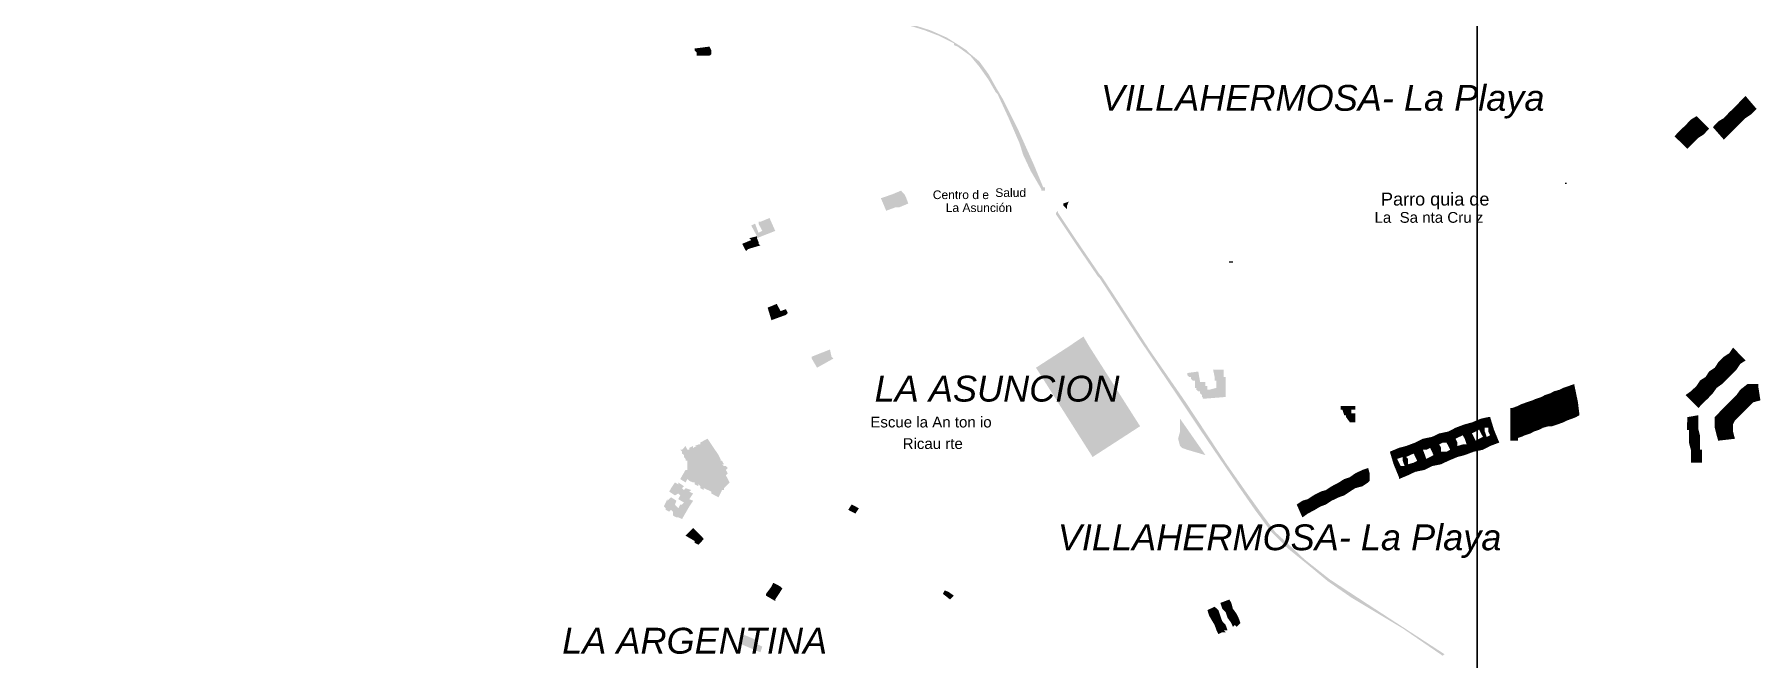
# Model space of a CAD drawing. Header units: millimetres. Extents: x -3588 to 75209, y -3737 to 38254.
# Drawn here: x 26696 to 27976, y 16805 to 17269 of the extents above; entities that cross this region are included whole.
import ezdxf

# ---------------------------------------------------------------- set-up
doc = ezdxf.new("R2010")
doc.units = ezdxf.units.MM
for name, color, linetype in [('H', 250, 'Continuous'), ('P', 253, 'Continuous'), ('T', 7, 'Continuous')]:
    doc.layers.add(name, color=color, linetype=linetype)

msp = doc.modelspace()

# ---------------------------------------------------------------- hatches: boundary and pattern name
at = {"layer": 'H', "linetype": 'Continuous'}
for points in [[(26714.947, 17368.24), (26705.36, 17368.24), (26697.455, 17366.831), (26696.03, 17368.24), (26696.03, 17369.36), (26697.455, 17369.36), (26704.224, 17369.36), (26713.538, 17369.36), (26731.318, 17369.36), (26752.779, 17369.36), (26769.151, 17368.24), (26778.753, 17366.831), (26788.068, 17363.999), (26796.245, 17360.046), (26803.031, 17355.821), (26808.392, 17351.868), (26816.57, 17343.674), (26831.534, 17328.711), (26840.848, 17320.821), (26851.858, 17314.035), (26860.052, 17308.386), (26870.775, 17304.433), (26880.377, 17301.616), (26891.099, 17300.496), (26899.277, 17300.496), (26908.608, 17300.496), (26914.241, 17301.616), (26922.147, 17304.433), (26930.341, 17307.266), (26939.927, 17311.219), (26948.121, 17316.58), (26961.676, 17326.182), (26972.398, 17335.496), (26991.315, 17350.46), (27004.854, 17360.046), (27022.65, 17370.784), (27030.556, 17376.146), (27038.734, 17380.371), (27052.289, 17385.732), (27061.875, 17389.685), (27072.614, 17393.926), (27084.744, 17396.47), (27101.116, 17400.695), (27122.849, 17406.057), (27132.179, 17408.889), (27144.598, 17410.009), (27155.321, 17411.434), (27163.499, 17412.842), (27171.693, 17411.434), (27177.054, 17410.009), (27183.823, 17408.889), (27193.154, 17404.648), (27198.787, 17400.695), (27205.572, 17396.47), (27209.525, 17391.109), (27216.295, 17384.324), (27221.656, 17377.554), (27227.017, 17368.24), (27232.667, 17358.638), (27241.981, 17339.721), (27248.75, 17328.711), (27259.761, 17315.171), (27263.714, 17311.219), (27269.075, 17305.857), (27275.861, 17301.616), (27275.861, 17300.496), (27282.63, 17296.255), (27292.233, 17292.302), (27302.955, 17288.061), (27309.725, 17286.941), (27328.641, 17281.292), (27339.652, 17278.747), (27348.966, 17275.93), (27361.385, 17271.977), (27373.531, 17266.616), (27384.254, 17259.847), (27388.495, 17257.014), (27389.615, 17255.606), (27397.809, 17248.836), (27404.579, 17239.522), (27409.94, 17229.92), (27415.589, 17220.317), (27426.312, 17198.872), (27438.458, 17171.762), (27445.228, 17155.39), (27446.636, 17155.39), (27446.636, 17153.982), (27446.636, 17152.846), (27445.228, 17152.846), (27443.82, 17152.846), (27443.82, 17153.982), (27435.914, 17167.537), (27430.265, 17179.668), (27427.72, 17187.862), (27419.542, 17206.762), (27411.348, 17224.558), (27409.94, 17225.967), (27404.579, 17235.281), (27397.809, 17244.883), (27391.023, 17253.061), (27381.709, 17259.847), (27378.893, 17260.967), (27378.893, 17262.375), (27368.17, 17267.736), (27357.16, 17271.977), (27348.966, 17274.522), (27343.604, 17275.93), (27327.521, 17280.171), (27297.594, 17288.061), (27284.039, 17293.71), (27281.222, 17294.847), (27275.861, 17297.663), (27275.861, 17299.072), (27269.075, 17303.025), (27263.714, 17308.386), (27256.944, 17314.035), (27252.991, 17320.821), (27247.342, 17328.711), (27243.389, 17335.496), (27238.028, 17343.674), (27231.258, 17355.821), (27223.065, 17369.36), (27214.887, 17381.795), (27209.525, 17389.685), (27204.148, 17395.334), (27197.379, 17400.695), (27187.776, 17404.648), (27177.054, 17408.889), (27170.284, 17410.009), (27160.682, 17410.009), (27147.127, 17408.889), (27136.404, 17407.481), (27117.488, 17403.24), (27098.3, 17397.879), (27087.577, 17395.334), (27075.43, 17392.517), (27059.058, 17387.156), (27044.095, 17380.371), (27034.781, 17375.009), (27026.603, 17370.784), (27015.864, 17363.999), (27004.854, 17357.229), (26994.131, 17349.035), (26982.001, 17339.721), (26960.252, 17321.941), (26948.121, 17314.035), (26935.702, 17307.266), (26924.979, 17303.025), (26914.241, 17300.496), (26906.063, 17299.072), (26896.461, 17299.072), (26885.738, 17299.072), (26873.591, 17301.616), (26864.005, 17304.433), (26854.403, 17309.81), (26845.089, 17316.58), (26834.078, 17323.349), (26823.356, 17334.36), (26815.162, 17342.266), (26805.848, 17351.868), (26794.837, 17358.638), (26788.068, 17361.47), (26779.874, 17363.999), (26773.104, 17365.407), (26765.198, 17366.831), (26752.779, 17366.831), (26731.318, 17368.24), (26714.947, 17368.24), (26714.947, 17368.24)], [(27198.787, 17257.014), (27198.787, 17254.197), (27197.379, 17253.061), (27187.776, 17253.061), (27187.776, 17255.606), (27186.368, 17257.014), (27186.368, 17258.422), (27197.379, 17259.847), (27198.787, 17257.014), (27198.787, 17257.014)], [(27966.901, 17206.762), (27962.948, 17202.809), (27954.754, 17211.003), (27958.995, 17214.956), (27966.901, 17206.762), (27966.901, 17206.762)], [(27971.126, 17209.595), (27966.901, 17206.762), (27958.995, 17214.956), (27962.948, 17219.197), (27971.126, 17209.595), (27971.126, 17209.595)], [(27975.079, 17213.548), (27971.126, 17209.595), (27962.948, 17219.197), (27966.901, 17223.134), (27975.079, 17213.548), (27975.079, 17213.548)], [(27931.901, 17192.087), (27927.66, 17187.862), (27918.058, 17197.448), (27922.299, 17201.401), (27931.901, 17192.087), (27931.901, 17192.087)], [(27935.838, 17194.632), (27931.901, 17192.087), (27922.299, 17201.401), (27926.252, 17205.642), (27935.838, 17194.632), (27935.838, 17194.632)], [(27935.838, 17194.632), (27926.252, 17205.642), (27930.477, 17208.187), (27939.791, 17198.872), (27935.838, 17194.632), (27935.838, 17194.632)], [(27954.754, 17194.632), (27950.801, 17190.679), (27942.623, 17199.993), (27946.576, 17204.234), (27954.754, 17194.632), (27954.754, 17194.632)], [(27958.995, 17198.872), (27954.754, 17194.632), (27946.576, 17204.234), (27950.801, 17206.762), (27958.995, 17198.872), (27958.995, 17198.872)], [(27962.948, 17202.809), (27958.995, 17198.872), (27950.801, 17206.762), (27954.754, 17211.003), (27962.948, 17202.809), (27962.948, 17202.809)], [(27927.66, 17187.862), (27923.707, 17183.909), (27914.105, 17193.223), (27918.058, 17197.448), (27927.66, 17187.862), (27927.66, 17187.862)], [(27345.013, 17143.26), (27338.243, 17140.427), (27335.427, 17140.427), (27328.641, 17137.898), (27324.688, 17147.213), (27332.882, 17150.029), (27339.652, 17152.846), (27342.196, 17150.029), (27343.604, 17147.213), (27345.013, 17143.26), (27345.013, 17143.26)], [(27485.877, 17089.055), (27468.369, 17114.741), (27454.83, 17135.066), (27454.83, 17136.474), (27456.239, 17137.898), (27456.239, 17136.474), (27469.794, 17116.149), (27487.286, 17090.463), (27488.694, 17089.055), (27499.433, 17072.683), (27523.982, 17034.85), (27551.093, 16995.625), (27580.731, 16950.735), (27595.695, 16929.274), (27606.417, 16914.326), (27617.428, 16899.363), (27633.512, 16884.4), (27639.161, 16879.038), (27645.931, 16873.677), (27658.077, 16864.075), (27689.125, 16843.75), (27743.329, 16808.462), (27741.921, 16807.326), (27712.266, 16827.65), (27674.161, 16850.52), (27656.669, 16862.666), (27641.706, 16875.085), (27626.742, 16887.216), (27614.595, 16899.363), (27602.465, 16915.735), (27590.318, 16933.227), (27564.632, 16971.06), (27540.082, 17007.756), (27517.213, 17041.636), (27487.286, 17087.647), (27485.877, 17089.055), (27485.877, 17089.055)], [(27463.008, 17139.019), (27460.192, 17141.835), (27460.192, 17143.26), (27464.144, 17144.668), (27463.008, 17141.835), (27463.008, 17140.427), (27463.008, 17139.019), (27463.008, 17139.019)], [(27231.258, 17128.296), (27231.258, 17128.296), (27233.803, 17121.511), (27236.62, 17122.935), (27233.803, 17128.296), (27233.803, 17129.704), (27235.211, 17129.704), (27241.981, 17132.521), (27246.222, 17122.935), (27232.667, 17117.574), (27232.667, 17118.982), (27228.426, 17126.888), (27231.258, 17128.296), (27231.258, 17128.296), (27233.803, 17128.296), (27231.258, 17128.296), (27231.258, 17128.296)], [(27225.897, 17109.38), (27224.473, 17107.971), (27221.656, 17113.333), (27228.426, 17116.149), (27227.017, 17117.574), (27232.667, 17118.982), (27232.667, 17117.574), (27233.803, 17114.741), (27233.803, 17113.333), (27235.211, 17112.196), (27225.897, 17109.38), (27225.897, 17109.38)], [(27255.536, 17061.961), (27254.128, 17060.536), (27243.389, 17056.599), (27240.573, 17065.914), (27247.342, 17068.73), (27250.175, 17063.369), (27254.128, 17064.777), (27255.536, 17061.961), (27255.536, 17061.961)], [(27286.871, 17026.673), (27277.269, 17021.311), (27273.316, 17028.081), (27273.316, 17029.489), (27286.871, 17034.85), (27287.992, 17029.489), (27289.4, 17028.081), (27286.871, 17026.673), (27286.871, 17026.673)], [(27463.008, 17036.275), (27475.155, 17044.453), (27479.108, 17037.683), (27517.213, 16977.829), (27481.925, 16954.976), (27439.867, 17021.311), (27463.008, 17036.275), (27463.008, 17036.275)], [(27966.901, 17026.673), (27962.948, 17024.128), (27954.754, 17032.034), (27957.587, 17036.275), (27966.901, 17026.673), (27966.901, 17026.673)], [(27953.346, 17013.117), (27949.393, 17009.164), (27939.791, 17018.479), (27944.032, 17021.311), (27953.346, 17013.117), (27953.346, 17013.117)], [(27956.163, 17015.95), (27953.346, 17013.117), (27944.032, 17021.311), (27946.576, 17025.264), (27956.163, 17015.95), (27956.163, 17015.95)], [(27960.116, 17019.887), (27956.163, 17015.95), (27946.576, 17025.264), (27950.801, 17029.489), (27960.116, 17019.887), (27960.116, 17019.887)], [(27962.948, 17024.128), (27960.116, 17019.887), (27950.801, 17029.489), (27954.754, 17032.034), (27962.948, 17024.128), (27962.948, 17024.128)], [(27580.731, 16999.562), (27563.223, 16998.154), (27564.632, 16998.154), (27563.223, 16999.562), (27563.223, 17000.987), (27561.815, 17002.395), (27561.815, 17003.803), (27560.407, 17003.803), (27558.998, 17004.94), (27558.998, 17006.348), (27557.862, 17006.348), (27557.862, 17007.756), (27557.862, 17011.709), (27556.454, 17011.709), (27555.046, 17013.117), (27555.046, 17014.526), (27553.621, 17014.526), (27552.213, 17015.95), (27552.213, 17017.358), (27560.407, 17018.479), (27561.815, 17010.573), (27565.768, 17010.573), (27565.768, 17007.756), (27567.176, 17007.756), (27567.176, 17004.94), (27568.585, 17004.94), (27573.946, 17006.348), (27573.946, 17011.709), (27572.538, 17011.709), (27572.538, 17014.526), (27571.417, 17019.887), (27579.323, 17019.887), (27579.323, 17014.526), (27580.731, 17014.526), (27580.731, 17004.94), (27580.731, 16999.562), (27580.731, 16999.562)], [(27842.408, 16995.625), (27839.592, 16995.625), (27835.639, 17007.756), (27839.592, 17009.164), (27842.408, 16995.625), (27842.408, 16995.625)], [(27942.623, 17002.395), (27938.671, 16998.154), (27930.477, 17007.756), (27933.021, 17011.709), (27942.623, 17002.395), (27942.623, 17002.395)], [(27945.44, 17006.348), (27942.623, 17002.395), (27933.021, 17011.709), (27937.262, 17014.526), (27945.44, 17006.348), (27945.44, 17006.348)], [(27949.393, 17009.164), (27945.44, 17006.348), (27937.262, 17014.526), (27939.791, 17018.479), (27949.393, 17009.164), (27949.393, 17009.164)], [(27972.55, 16995.625), (27962.948, 17004.94), (27968.309, 17009.164), (27971.126, 17009.164), (27972.55, 16995.625), (27972.55, 16995.625)], [(27976.487, 17006.348), (27977.912, 16997.034), (27972.55, 16995.625), (27971.126, 17009.164), (27976.487, 17009.164), (27976.487, 17006.348), (27976.487, 17006.348)], [(27808.528, 16983.479), (27807.12, 16983.479), (27805.712, 16982.07), (27800.35, 16994.201), (27804.303, 16995.625), (27808.528, 16983.479), (27808.528, 16983.479)], [(27812.481, 16984.615), (27809.665, 16984.615), (27808.528, 16983.479), (27804.303, 16995.625), (27808.528, 16997.034), (27812.481, 16984.615), (27812.481, 16984.615)], [(27815.314, 16986.023), (27813.89, 16986.023), (27812.481, 16984.615), (27808.528, 16997.034), (27811.073, 16998.154), (27815.314, 16986.023), (27815.314, 16986.023)], [(27819.267, 16987.431), (27816.434, 16987.431), (27815.314, 16986.023), (27811.073, 16998.154), (27815.314, 16999.562), (27819.267, 16987.431), (27819.267, 16987.431)], [(27822.083, 16988.84), (27820.675, 16988.84), (27819.267, 16987.431), (27815.314, 16999.562), (27817.842, 17000.987), (27822.083, 16988.84), (27822.083, 16988.84)], [(27826.036, 16990.248), (27823.22, 16988.84), (27822.083, 16988.84), (27817.842, 17000.987), (27822.083, 17002.395), (27826.036, 16990.248), (27826.036, 16990.248)], [(27828.853, 16991.384), (27827.445, 16990.248), (27826.036, 16990.248), (27822.083, 17002.395), (27824.628, 17003.803), (27828.853, 16991.384), (27828.853, 16991.384)], [(27832.806, 16992.793), (27829.989, 16991.384), (27828.853, 16991.384), (27824.628, 17003.803), (27828.853, 17004.94), (27832.806, 16992.793), (27832.806, 16992.793)], [(27835.639, 16994.201), (27834.214, 16992.793), (27832.806, 16992.793), (27828.853, 17004.94), (27831.398, 17006.348), (27835.639, 16994.201), (27835.639, 16994.201)], [(27839.592, 16995.625), (27836.759, 16994.201), (27835.639, 16994.201), (27831.398, 17006.348), (27835.639, 17007.756), (27839.592, 16995.625), (27839.592, 16995.625)], [(27843.544, 16986.023), (27841, 16984.615), (27836.759, 16994.201), (27839.592, 16995.625), (27842.408, 16995.625), (27843.544, 16986.023), (27843.544, 16986.023)], [(27935.838, 16995.625), (27931.901, 16991.384), (27922.299, 17000.987), (27926.252, 17003.803), (27935.838, 16995.625), (27935.838, 16995.625)], [(27938.671, 16998.154), (27935.838, 16995.625), (27926.252, 17003.803), (27930.477, 17007.756), (27938.671, 16998.154), (27938.671, 16998.154)], [(27965.765, 16988.84), (27961.54, 16984.615), (27953.346, 16994.201), (27956.163, 16997.034), (27965.765, 16988.84), (27965.765, 16988.84)], [(27968.309, 16991.384), (27965.765, 16988.84), (27956.163, 16997.034), (27960.116, 17000.987), (27968.309, 16991.384), (27968.309, 16991.384)], [(27972.55, 16995.625), (27968.309, 16991.384), (27960.116, 17000.987), (27962.948, 17004.94), (27972.55, 16995.625), (27972.55, 16995.625)], [(27565.768, 16956.384), (27552.213, 16960.337), (27548.26, 16961.745), (27546.852, 16963.154), (27545.443, 16968.515), (27546.852, 16973.876), (27546.852, 16980.662), (27546.852, 16982.07), (27546.852, 16983.479), (27565.768, 16956.384), (27565.768, 16956.384)], [(27673.041, 16980.662), (27670.208, 16984.615), (27670.208, 16986.023), (27668.8, 16986.023), (27667.392, 16990.248), (27666.255, 16990.248), (27666.255, 16992.793), (27676.994, 16992.793), (27676.994, 16990.248), (27674.161, 16990.248), (27674.161, 16987.431), (27676.994, 16987.431), (27676.994, 16982.07), (27676.994, 16980.662), (27673.041, 16980.662), (27673.041, 16980.662)], [(27773.24, 16976.709), (27773.24, 16973.876), (27770.423, 16972.468), (27769.015, 16975.301), (27766.471, 16973.876), (27765.062, 16980.662), (27763.654, 16980.662), (27770.423, 16983.479), (27770.423, 16982.07), (27773.24, 16976.709), (27773.24, 16976.709)], [(27777.193, 16984.615), (27780.026, 16975.301), (27775.785, 16973.876), (27775.785, 16976.709), (27773.24, 16976.709), (27770.423, 16982.07), (27770.423, 16983.479), (27775.785, 16984.615), (27777.193, 16984.615), (27777.193, 16984.615)], [(27798.942, 16980.662), (27796.109, 16979.238), (27793.565, 16977.829), (27792.157, 16977.829), (27792.157, 16991.384), (27793.565, 16991.384), (27798.942, 16980.662), (27798.942, 16980.662)], [(27801.759, 16980.662), (27800.35, 16980.662), (27798.942, 16980.662), (27793.565, 16991.384), (27797.518, 16992.793), (27801.759, 16980.662), (27801.759, 16980.662)], [(27805.712, 16982.07), (27802.895, 16982.07), (27801.759, 16980.662), (27797.518, 16992.793), (27800.35, 16994.201), (27805.712, 16982.07), (27805.712, 16982.07)], [(27809.665, 16973.876), (27807.12, 16972.468), (27802.895, 16982.07), (27805.712, 16982.07), (27807.12, 16983.479), (27809.665, 16973.876), (27809.665, 16973.876)], [(27813.89, 16975.301), (27809.665, 16973.876), (27807.12, 16983.479), (27808.528, 16983.479), (27809.665, 16984.615), (27813.89, 16975.301), (27813.89, 16975.301)], [(27816.434, 16976.709), (27813.89, 16975.301), (27809.665, 16984.615), (27812.481, 16984.615), (27813.89, 16986.023), (27816.434, 16976.709), (27816.434, 16976.709)], [(27820.675, 16977.829), (27816.434, 16976.709), (27813.89, 16986.023), (27815.314, 16986.023), (27816.434, 16987.431), (27820.675, 16977.829), (27820.675, 16977.829)], [(27823.22, 16977.829), (27820.675, 16977.829), (27816.434, 16987.431), (27819.267, 16987.431), (27820.675, 16988.84), (27823.22, 16977.829), (27823.22, 16977.829)], [(27827.445, 16979.238), (27823.22, 16977.829), (27820.675, 16988.84), (27822.083, 16988.84), (27823.22, 16988.84), (27827.445, 16979.238), (27827.445, 16979.238)], [(27831.398, 16980.662), (27827.445, 16979.238), (27823.22, 16988.84), (27826.036, 16990.248), (27827.445, 16990.248), (27831.398, 16980.662), (27831.398, 16980.662)], [(27834.214, 16982.07), (27831.398, 16980.662), (27827.445, 16990.248), (27828.853, 16991.384), (27829.989, 16991.384), (27834.214, 16982.07), (27834.214, 16982.07)], [(27838.167, 16983.479), (27834.214, 16982.07), (27829.989, 16991.384), (27832.806, 16992.793), (27834.214, 16992.793), (27838.167, 16983.479), (27838.167, 16983.479)], [(27841, 16984.615), (27838.167, 16983.479), (27834.214, 16992.793), (27835.639, 16994.201), (27836.759, 16994.201), (27841, 16984.615), (27841, 16984.615)], [(27931.901, 16980.662), (27923.707, 16980.662), (27923.707, 16984.615), (27931.901, 16986.023), (27931.901, 16980.662), (27931.901, 16980.662)], [(27958.995, 16982.07), (27957.587, 16979.238), (27944.032, 16984.615), (27949.393, 16990.248), (27958.995, 16982.07), (27958.995, 16982.07)], [(27957.587, 16979.238), (27944.032, 16976.709), (27944.032, 16984.615), (27957.587, 16979.238), (27957.587, 16979.238)], [(27961.54, 16984.615), (27958.995, 16982.07), (27949.393, 16990.248), (27953.346, 16994.201), (27961.54, 16984.615), (27961.54, 16984.615)], [(27734.015, 16969.923), (27736.544, 16960.337), (27734.015, 16958.913), (27732.591, 16961.745), (27729.774, 16960.337), (27727.229, 16967.107), (27727.229, 16968.515), (27734.015, 16969.923), (27734.015, 16969.923)], [(27740.785, 16961.745), (27736.544, 16960.337), (27734.015, 16969.923), (27739.376, 16972.468), (27739.376, 16971.06), (27741.921, 16965.698), (27739.376, 16964.29), (27740.785, 16961.745), (27740.785, 16961.745)], [(27746.146, 16973.876), (27748.69, 16964.29), (27746.146, 16963.154), (27744.738, 16965.698), (27741.921, 16965.698), (27739.376, 16971.06), (27739.376, 16972.468), (27746.146, 16973.876), (27746.146, 16973.876)], [(27752.915, 16965.698), (27748.69, 16964.29), (27746.146, 16973.876), (27751.507, 16976.709), (27754.34, 16969.923), (27751.507, 16968.515), (27752.915, 16965.698), (27752.915, 16965.698)], [(27758.293, 16977.829), (27761.109, 16968.515), (27758.293, 16968.515), (27756.868, 16971.06), (27754.34, 16969.923), (27751.507, 16976.709), (27758.293, 16979.238), (27758.293, 16977.829), (27758.293, 16977.829)], [(27765.062, 16969.923), (27761.109, 16968.515), (27758.293, 16977.829), (27758.293, 16979.238), (27763.654, 16980.662), (27765.062, 16980.662), (27766.471, 16973.876), (27763.654, 16972.468), (27765.062, 16969.923), (27765.062, 16969.923)], [(27765.062, 16958.913), (27761.109, 16968.515), (27765.062, 16969.923), (27766.471, 16967.107), (27769.015, 16968.515), (27770.423, 16961.745), (27771.832, 16960.337), (27765.062, 16958.913), (27765.062, 16958.913)], [(27770.423, 16961.745), (27769.015, 16968.515), (27771.832, 16969.923), (27770.423, 16972.468), (27773.24, 16973.876), (27774.664, 16969.923), (27777.193, 16963.154), (27771.832, 16960.337), (27770.423, 16961.745), (27770.423, 16961.745)], [(27783.979, 16965.698), (27777.193, 16963.154), (27774.664, 16969.923), (27777.193, 16971.06), (27775.785, 16973.876), (27780.026, 16975.301), (27783.979, 16965.698), (27783.979, 16965.698)], [(27792.157, 16967.107), (27797.806, 16967.107), (27797.806, 16978.117), (27792.157, 16978.117), (27792.157, 16967.107)], [(27800.35, 16969.923), (27796.109, 16968.515), (27793.565, 16977.829), (27796.109, 16979.238), (27800.35, 16969.923), (27800.35, 16969.923)], [(27802.895, 16971.06), (27800.35, 16969.923), (27796.109, 16979.238), (27798.942, 16980.662), (27800.35, 16980.662), (27802.895, 16971.06), (27802.895, 16971.06)], [(27807.12, 16972.468), (27802.895, 16971.06), (27800.35, 16980.662), (27801.759, 16980.662), (27802.895, 16982.07), (27807.12, 16972.468), (27807.12, 16972.468)], [(27923.419, 16975.013), (27931.901, 16975.013), (27931.901, 16980.662), (27923.419, 16980.662), (27923.419, 16975.013)], [(27933.021, 16971.06), (27924.843, 16969.923), (27924.843, 16975.301), (27931.901, 16975.301), (27933.021, 16971.06), (27933.021, 16971.06)], [(27933.021, 16965.698), (27924.843, 16965.698), (27924.843, 16969.923), (27933.021, 16971.06), (27933.021, 16965.698), (27933.021, 16965.698)], [(27957.587, 16973.876), (27945.44, 16971.06), (27944.032, 16976.709), (27957.587, 16979.238), (27957.587, 16973.876), (27957.587, 16973.876)], [(27958.995, 16968.515), (27946.576, 16967.107), (27945.44, 16971.06), (27957.587, 16973.876), (27958.995, 16968.515), (27958.995, 16968.515)], [(27179.598, 16936.06), (27181.007, 16938.588), (27182.415, 16937.18), (27185.248, 16936.06), (27186.368, 16936.06), (27186.368, 16934.651), (27189.201, 16933.227), (27189.201, 16934.651), (27190.609, 16933.227), (27190.609, 16931.819), (27193.154, 16930.41), (27193.154, 16931.819), (27198.787, 16929.274), (27198.787, 16927.866), (27201.331, 16926.457), (27204.148, 16925.049), (27206.693, 16930.41), (27208.101, 16930.41), (27208.101, 16931.819), (27209.525, 16933.227), (27210.934, 16934.651), (27212.342, 16936.06), (27209.525, 16941.421), (27210.934, 16942.829), (27209.525, 16945.374), (27210.934, 16946.782), (27209.525, 16948.19), (27208.101, 16948.19), (27206.693, 16949.599), (27208.101, 16949.599), (27206.693, 16952.143), (27205.572, 16952.143), (27205.572, 16953.552), (27204.148, 16956.384), (27195.97, 16968.515), (27193.154, 16967.107), (27190.609, 16965.698), (27190.609, 16964.29), (27189.201, 16964.29), (27186.368, 16963.154), (27187.776, 16963.154), (27185.248, 16961.745), (27185.248, 16963.154), (27182.415, 16961.745), (27182.415, 16960.337), (27181.007, 16960.337), (27179.598, 16963.154), (27177.054, 16960.337), (27175.646, 16960.337), (27177.054, 16958.913), (27177.054, 16957.504), (27178.462, 16956.384), (27178.462, 16954.976), (27179.598, 16953.552), (27179.598, 16952.143), (27181.007, 16952.143), (27181.007, 16945.374), (27183.823, 16945.374), (27185.248, 16943.965), (27186.368, 16943.965), (27189.201, 16942.829), (27187.776, 16941.421), (27190.609, 16941.421), (27192.017, 16940.012), (27194.562, 16938.588), (27197.379, 16938.588), (27197.379, 16937.18), (27198.787, 16936.06), (27204.148, 16938.588), (27204.148, 16940.012), (27205.572, 16941.421), (27204.148, 16941.421), (27202.74, 16941.421), (27201.331, 16943.965), (27202.74, 16943.965), (27201.331, 16946.782), (27199.923, 16948.19), (27198.787, 16949.599), (27195.97, 16952.143), (27197.379, 16952.143), (27194.562, 16958.913), (27183.823, 16950.735), (27183.823, 16945.374), (27181.007, 16945.374), (27179.598, 16945.374), (27175.646, 16938.588), (27179.598, 16936.06), (27179.598, 16936.06)], [(27706.905, 16949.599), (27705.496, 16949.599), (27702.68, 16958.913), (27709.449, 16961.745), (27709.449, 16960.337), (27712.266, 16954.976), (27708.041, 16953.552), (27709.449, 16950.735), (27706.905, 16949.599), (27706.905, 16949.599)], [(27709.449, 16961.745), (27714.811, 16963.154), (27717.643, 16956.384), (27714.811, 16954.976), (27716.219, 16953.552), (27712.266, 16952.143), (27712.266, 16954.976), (27709.449, 16960.337), (27709.449, 16961.745), (27709.449, 16961.745)], [(27721.596, 16965.698), (27724.413, 16956.384), (27721.596, 16954.976), (27720.46, 16957.504), (27717.643, 16956.384), (27714.811, 16963.154), (27721.596, 16965.698), (27721.596, 16965.698)], [(27728.366, 16957.504), (27724.413, 16956.384), (27721.596, 16965.698), (27727.229, 16968.515), (27727.229, 16967.107), (27729.774, 16960.337), (27727.229, 16960.337), (27728.366, 16957.504), (27728.366, 16957.504)], [(27728.366, 16957.504), (27729.774, 16953.552), (27732.591, 16954.976), (27734.015, 16948.19), (27728.366, 16945.374), (27728.366, 16946.782), (27724.413, 16956.384), (27728.366, 16957.504), (27728.366, 16957.504)], [(27734.015, 16948.19), (27732.591, 16954.976), (27735.135, 16956.384), (27734.015, 16958.913), (27736.544, 16960.337), (27740.785, 16950.735), (27740.785, 16949.599), (27734.015, 16948.19), (27734.015, 16948.19)], [(27740.785, 16950.735), (27736.544, 16960.337), (27740.785, 16961.745), (27740.785, 16958.913), (27744.738, 16958.913), (27746.146, 16952.143), (27740.785, 16949.599), (27740.785, 16950.735), (27740.785, 16950.735)], [(27746.146, 16952.143), (27744.738, 16958.913), (27747.554, 16960.337), (27746.146, 16963.154), (27748.69, 16964.29), (27752.915, 16954.976), (27746.146, 16952.143), (27746.146, 16952.143)], [(27752.915, 16954.976), (27748.69, 16964.29), (27752.915, 16965.698), (27752.915, 16963.154), (27756.868, 16964.29), (27758.293, 16957.504), (27758.293, 16956.384), (27752.915, 16954.976), (27752.915, 16954.976)], [(27758.293, 16957.504), (27756.868, 16964.29), (27759.701, 16964.29), (27758.293, 16968.515), (27761.109, 16968.515), (27765.062, 16958.913), (27758.293, 16956.384), (27758.293, 16957.504), (27758.293, 16957.504)], [(27933.021, 16960.337), (27926.252, 16960.337), (27924.843, 16965.698), (27933.021, 16965.698), (27933.021, 16960.337), (27933.021, 16960.337)], [(27926.252, 16954.688), (27934.43, 16954.688), (27934.43, 16960.337), (27926.252, 16960.337), (27926.252, 16954.688)], [(27686.58, 16936.06), (27682.355, 16933.227), (27676.994, 16942.829), (27682.355, 16945.374), (27686.58, 16936.06), (27686.58, 16936.06)], [(27686.58, 16936.06), (27682.355, 16945.374), (27686.58, 16946.782), (27687.716, 16942.829), (27687.716, 16937.18), (27686.58, 16936.06), (27686.58, 16936.06)], [(27709.449, 16950.735), (27710.858, 16948.19), (27713.69, 16948.19), (27716.219, 16941.421), (27709.449, 16938.588), (27709.449, 16940.012), (27705.496, 16949.599), (27706.905, 16949.599), (27709.449, 16950.735), (27709.449, 16950.735)], [(27716.219, 16953.552), (27716.219, 16949.599), (27720.46, 16950.735), (27721.596, 16943.965), (27716.219, 16941.421), (27713.69, 16948.19), (27712.266, 16952.143), (27716.219, 16953.552), (27716.219, 16953.552)], [(27728.366, 16945.374), (27721.596, 16943.965), (27720.46, 16950.735), (27723.004, 16952.143), (27721.596, 16954.976), (27724.413, 16956.384), (27728.366, 16946.782), (27728.366, 16945.374), (27728.366, 16945.374)], [(27934.43, 16950.735), (27926.252, 16950.735), (27926.252, 16954.976), (27934.43, 16956.384), (27934.43, 16950.735), (27934.43, 16950.735)], [(27185.248, 16922.504), (27182.415, 16918.263), (27177.054, 16908.949), (27174.237, 16910.085), (27172.829, 16910.085), (27170.284, 16911.494), (27170.284, 16914.326), (27168.876, 16915.735), (27167.452, 16914.326), (27164.923, 16915.735), (27164.923, 16916.855), (27163.499, 16918.263), (27166.043, 16923.641), (27166.043, 16922.504), (27168.876, 16925.049), (27172.829, 16922.504), (27171.693, 16919.688), (27174.237, 16916.855), (27175.646, 16919.688), (27177.054, 16919.688), (27178.462, 16921.096), (27174.237, 16923.641), (27175.646, 16926.457), (27174.237, 16927.866), (27171.693, 16926.457), (27167.452, 16929.274), (27168.876, 16931.819), (27171.693, 16936.06), (27174.237, 16934.651), (27174.237, 16936.06), (27178.462, 16933.227), (27177.054, 16931.819), (27178.462, 16930.41), (27179.598, 16931.819), (27183.823, 16930.41), (27182.415, 16929.274), (27185.248, 16927.866), (27182.415, 16923.641), (27185.248, 16922.504), (27185.248, 16922.504)], [(27664.847, 16925.049), (27659.486, 16922.504), (27655.245, 16930.41), (27659.486, 16933.227), (27664.847, 16925.049), (27664.847, 16925.049)], [(27668.8, 16926.457), (27664.847, 16925.049), (27659.486, 16933.227), (27664.847, 16936.06), (27668.8, 16926.457), (27668.8, 16926.457)], [(27673.041, 16929.274), (27668.8, 16926.457), (27664.847, 16936.06), (27668.8, 16938.588), (27673.041, 16929.274), (27673.041, 16929.274)], [(27676.994, 16931.819), (27673.041, 16929.274), (27668.8, 16938.588), (27673.041, 16940.012), (27676.994, 16931.819), (27676.994, 16931.819)], [(27682.355, 16933.227), (27676.994, 16931.819), (27673.041, 16940.012), (27676.994, 16942.829), (27682.355, 16933.227), (27682.355, 16933.227)], [(27305.772, 16918.263), (27308.316, 16916.855), (27305.772, 16912.902), (27300.41, 16915.735), (27302.955, 16919.688), (27305.772, 16918.263), (27305.772, 16918.263)], [(27641.706, 16912.902), (27637.753, 16910.085), (27633.512, 16919.688), (27637.753, 16922.504), (27641.706, 16912.902), (27641.706, 16912.902)], [(27647.067, 16915.735), (27641.706, 16912.902), (27637.753, 16922.504), (27641.706, 16923.641), (27647.067, 16915.735), (27647.067, 16915.735)], [(27651.292, 16918.263), (27647.067, 16915.735), (27641.706, 16923.641), (27645.931, 16926.457), (27651.292, 16918.263), (27651.292, 16918.263)], [(27655.245, 16919.688), (27651.292, 16918.263), (27645.931, 16926.457), (27651.292, 16929.274), (27655.245, 16919.688), (27655.245, 16919.688)], [(27659.486, 16922.504), (27655.245, 16919.688), (27651.292, 16929.274), (27655.245, 16930.41), (27659.486, 16922.504), (27659.486, 16922.504)], [(27185.248, 16902.18), (27192.017, 16895.41), (27193.154, 16894.002), (27189.201, 16889.761), (27186.368, 16891.169), (27186.368, 16892.577), (27179.598, 16896.53), (27185.248, 16902.18), (27185.248, 16902.18)], [(27246.222, 16849.111), (27246.222, 16847.975), (27239.436, 16851.928), (27239.436, 16853.352), (27243.389, 16858.714), (27244.798, 16861.53), (27250.175, 16858.714), (27251.583, 16857.289), (27246.222, 16849.111), (27246.222, 16849.111)], [(27370.699, 16853.352), (27372.123, 16855.881), (27374.94, 16854.761), (27378.893, 16851.928), (27376.076, 16849.111), (27370.699, 16853.352), (27370.699, 16853.352)], [(27575.37, 16841.206), (27568.585, 16836.965), (27567.176, 16841.206), (27572.538, 16843.75), (27575.37, 16841.206), (27575.37, 16841.206)], [(27584.956, 16846.567), (27578.187, 16842.342), (27576.779, 16846.567), (27583.548, 16849.111), (27584.956, 16846.567), (27584.956, 16846.567)], [(27586.093, 16842.342), (27580.731, 16839.797), (27578.187, 16842.342), (27584.956, 16846.567), (27586.093, 16842.342), (27586.093, 16842.342)], [(27588.909, 16838.389), (27582.14, 16835.556), (27580.731, 16839.797), (27586.093, 16842.342), (27588.909, 16838.389), (27588.909, 16838.389)], [(27576.779, 16836.965), (27569.993, 16834.436), (27568.585, 16836.965), (27575.37, 16841.206), (27576.779, 16836.965), (27576.779, 16836.965)], [(27578.187, 16833.028), (27572.538, 16830.195), (27569.993, 16834.436), (27576.779, 16836.965), (27578.187, 16833.028), (27578.187, 16833.028)], [(27580.731, 16830.195), (27573.946, 16826.242), (27572.538, 16830.195), (27578.187, 16833.028), (27580.731, 16830.195), (27580.731, 16830.195)], [(27573.946, 16826.242), (27580.731, 16830.195), (27582.14, 16826.242), (27579.323, 16826.242), (27580.731, 16824.834), (27578.187, 16824.834), (27575.37, 16823.425), (27573.946, 16826.242), (27573.946, 16826.242)], [(27590.318, 16835.556), (27584.956, 16831.603), (27582.14, 16835.556), (27588.909, 16838.389), (27590.318, 16835.556), (27590.318, 16835.556)], [(27584.956, 16831.603), (27590.318, 16835.556), (27591.742, 16831.603), (27590.318, 16830.195), (27588.909, 16828.787), (27587.501, 16830.195), (27586.093, 16828.787), (27584.956, 16831.603), (27584.956, 16831.603)], [(27231.258, 16819.472), (27231.258, 16816.64), (27236.62, 16814.111), (27235.211, 16809.87), (27219.112, 16816.64), (27221.656, 16823.425), (27231.258, 16819.472), (27231.258, 16819.472)]]:
    msp.add_hatch(color=256, dxfattribs=at).paths.add_polyline_path(points)

# ---------------------------------------------------------------- linework, layer by layer
at = {"layer": 'P', "const_width": 1.2}
msp.add_lwpolyline([(27767.607, 12020.295), (27767.607, 21346.523)], dxfattribs=at)
at = {"layer": 'P'}
for points in [[(27833.942, 17158.223), (27832.806, 17158.223)], [(27583.26, 17100.066), (27586.093, 17100.066)]]:
    msp.add_lwpolyline(points, dxfattribs=at)

# ---------------------------------------------------------------- texts
at = {"layer": 'T', "attachment_point": 1}
for s, insert, char_height in [('{\\fArial|b0|i1|c0|p18;VILLAHERMOSA- La Playa}', (27488.07, 17231.392), 19.20446), ('{\\fArial|b0|i0|c0|p18;Centro d e}', (27363.241, 17152.974), 6.40149), ('{\\fArial|b0|i0|c0|p18;Salud}', (27409.652, 17154.574), 6.40149), ('{\\fArial|b0|i0|c0|p18;Parro quia de}', (27696.118, 17151.373), 9.60223), ('{\\fArial|b0|i0|c0|p18;La Asunción}', (27372.843, 17143.372), 6.40149), ('{\\fArial|b0|i0|c0|p18;La  Sa nta Cru z}', (27691.317, 17136.97), 8.00186), ('{\\fArial|b0|i1|c0|p18;LA ASUNCION}', (27320.031, 17015.342), 19.20446), ('{\\fArial|b0|i0|c0|p18;Escue la An ton io}', (27316.83, 16984.935), 8.00186), ('{\\fArial|b0|i0|c0|p18;Ricau rte}', (27340.836, 16968.931), 8.00186), ('{\\fArial|b0|i1|c0|p18;VILLAHERMOSA- La Playa}', (27456.063, 16904.916), 19.20446), ('{\\fArial|b0|i1|c0|p18;LA ARGENTINA}', (27087.977, 16828.098), 19.20446)]:
    msp.add_mtext(s, dxfattribs=dict(at, insert=insert, char_height=char_height))

doc.saveas('drawing.dxf')
